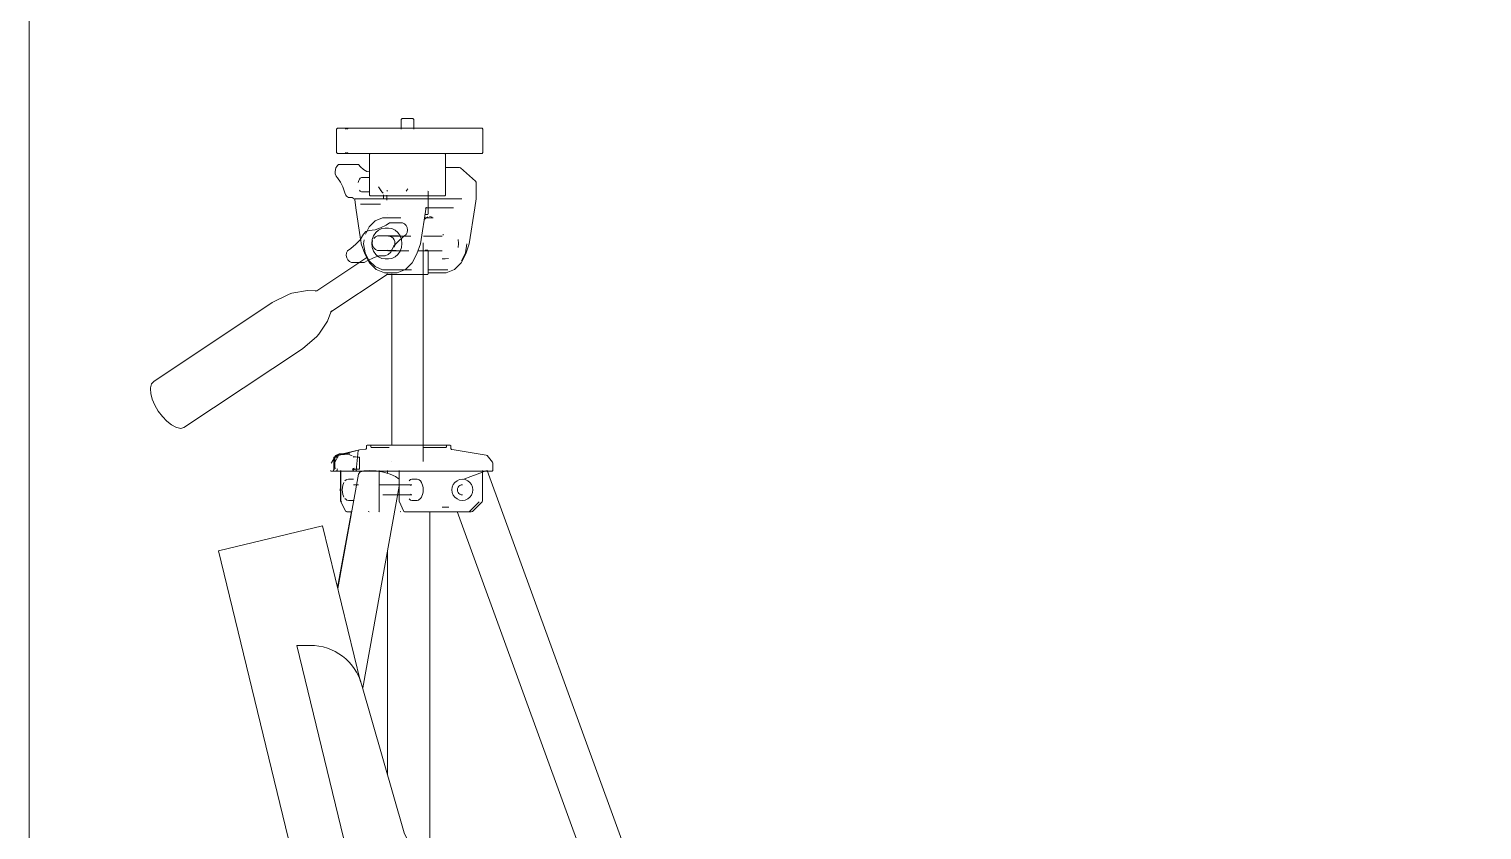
# Model space of a CAD drawing. Header units: inches. Extents: x 22 to 382261, y 22 to 371281.
# Drawn here: x 116621 to 117309, y 140536 to 140916 of the extents above; entities that cross this region are included whole.
import ezdxf

# ---------------------------------------------------------------- set-up
doc = ezdxf.new("R2010")
doc.units = ezdxf.units.IN
doc.header["$MEASUREMENT"] = 0
for name, color, linetype, lineweight in [('A-COLS', 52, 'Continuous', 9), ('A-GENM', 13, 'Continuous', 9), ('G-IMPT', 8, 'Continuous', 9), ('I-FURN', 30, 'Continuous', 9)]:
    doc.layers.add(name, color=color, linetype=linetype, lineweight=lineweight)

# ---------------------------------------------------------------- blocks, each defined once
blk = doc.blocks.new('LR2029_ESTUDIO_FOTOGRAFICO_02_TRIPODE - TRIPODE_ICV_DWG-656751-Section C-C')
at = {"layer": 'G-IMPT'}
for p, q in [((-2960.41, 1710.48), (-2959.91, 1710.98)), ((-2960.41, 1705.9), (-2960.41, 1710.48)), ((-2959.83, 1710.98), (-2959.91, 1710.98)), ((-2959.91, 1710.98), (-2959.82, 1710.98)), ((-2959.58, 1710.98), (-2959.83, 1710.98)), ((-2959.57, 1710.98), (-2959.82, 1710.98)), ((-2959.18, 1710.98), (-2959.58, 1710.98)), ((-2959.18, 1710.98), (-2959.57, 1710.98)), ((-2958.66, 1710.98), (-2959.18, 1710.98)), ((-2958.67, 1710.98), (-2959.18, 1710.98)), ((-2958.07, 1710.98), (-2958.67, 1710.98)), ((-2958.06, 1710.98), (-2958.66, 1710.98)), ((-2957.42, 1710.98), (-2958.07, 1710.98)), ((-2957.41, 1710.98), (-2958.06, 1710.98)), ((-2956.77, 1710.98), (-2957.42, 1710.98)), ((-2956.76, 1710.98), (-2957.41, 1710.98)), ((-2956.17, 1710.98), (-2956.77, 1710.98)), ((-2956.16, 1710.98), (-2956.76, 1710.98)), ((-2955.65, 1710.98), (-2956.17, 1710.98)), ((-2955.65, 1710.98), (-2956.16, 1710.98)), ((-2955.26, 1710.98), (-2955.65, 1710.98)), ((-2955.25, 1710.98), (-2955.65, 1710.98)), ((-2955, 1710.98), (-2955.26, 1710.98)), ((-2955, 1710.98), (-2955.25, 1710.98)), ((-2954.92, 1710.98), (-2955, 1710.98)), ((-2954.92, 1710.98), (-2955, 1710.98)), ((-2954.41, 1710.48), (-2954.92, 1710.98)), ((-2954.41, 1705.9), (-2954.41, 1710.48)), ((-2991.14, 1705.9), (-2990.67, 1706.4)), ((-2991.14, 1694.9), (-2991.14, 1705.9)), ((-2990.67, 1706.4), (-2985.86, 1706.4)), ((-2990.67, 1706.4), (-2985.53, 1706.4)), ((-2986.85, 1705.9), (-2986.28, 1706.4)), ((-2985.53, 1706.4), (-2986.28, 1706.4)), ((-2985.58, 1706.4), (-2986.28, 1706.4)), ((-2986.19, 1705.9), (-2985.53, 1706.4)), ((-2980.42, 1706.4), (-2985.86, 1706.4)), ((-2983.5, 1706.4), (-2985.58, 1706.4)), ((-2980.19, 1706.4), (-2983.5, 1706.4)), ((-2980.42, 1706.4), (-2974.53, 1706.4)), ((-2975.87, 1706.4), (-2980.19, 1706.4)), ((-2970.65, 1706.4), (-2975.87, 1706.4)), ((-2974.53, 1706.4), (-2968.21, 1706.4)), ((-2958.04, 1706.4), (-2970.65, 1706.4)), ((-2961.45, 1706.4), (-2968.21, 1706.4)), ((-2961.45, 1706.4), (-2954.62, 1706.4)), ((-2951.1, 1706.4), (-2958.04, 1706.4)), ((-2954.62, 1706.4), (-2945.84, 1706.4)), ((-2951.1, 1706.4), (-2945.84, 1706.4)), ((-2930.71, 1706.4), (-2945.84, 1706.4)), ((-2930.71, 1706.4), (-2926.79, 1706.4)), ((-2922.09, 1706.4), (-2930.71, 1706.4)), ((-2922.09, 1706.4), (-2926.79, 1706.4)), ((-2921.67, 1705.9), (-2922.09, 1706.4)), ((-2921.67, 1694.9), (-2921.67, 1705.9)), ((-2991.14, 1694.9), (-2990.67, 1694.4)), ((-2990.67, 1694.4), (-2985.86, 1694.4)), ((-2990.67, 1694.4), (-2985.53, 1694.4)), ((-2986.85, 1694.9), (-2986.28, 1694.4)), ((-2985.53, 1694.4), (-2986.28, 1694.4)), ((-2985.58, 1694.4), (-2986.28, 1694.4)), ((-2986.19, 1694.9), (-2985.53, 1694.4)), ((-2985.86, 1694.4), (-2980.42, 1694.4)), ((-2983.5, 1694.4), (-2985.58, 1694.4)), ((-2980.19, 1694.4), (-2983.5, 1694.4)), ((-2974.53, 1694.4), (-2980.42, 1694.4)), ((-2975.87, 1694.4), (-2980.19, 1694.4)), ((-2970.65, 1694.4), (-2975.87, 1694.4)), ((-2975.41, 1694.04), (-2975.11, 1694.34)), ((-2975.41, 1674.64), (-2975.41, 1694.04)), ((-2974.5, 1694.34), (-2975.11, 1694.34)), ((-2975.11, 1694.34), (-2974.52, 1694.34)), ((-2974.53, 1694.4), (-2968.21, 1694.4)), ((-2972.76, 1694.34), (-2974.52, 1694.34)), ((-2972.72, 1694.34), (-2974.5, 1694.34)), ((-2969.95, 1694.34), (-2972.76, 1694.34)), ((-2969.9, 1694.34), (-2972.72, 1694.34)), ((-2958.04, 1694.4), (-2970.65, 1694.4)), ((-2966.29, 1694.34), (-2969.95, 1694.34)), ((-2966.23, 1694.34), (-2969.9, 1694.34)), ((-2968.21, 1694.4), (-2961.45, 1694.4)), ((-2962.03, 1694.34), (-2966.29, 1694.34)), ((-2966.23, 1694.34), (-2961.96, 1694.34)), ((-2957.45, 1694.34), (-2962.03, 1694.34)), ((-2961.96, 1694.34), (-2957.38, 1694.34)), ((-2961.45, 1694.4), (-2954.62, 1694.4)), ((-2951.1, 1694.4), (-2958.04, 1694.4)), ((-2952.87, 1694.34), (-2957.45, 1694.34)), ((-2957.38, 1694.34), (-2952.8, 1694.34)), ((-2954.62, 1694.4), (-2945.84, 1694.4)), ((-2948.6, 1694.34), (-2952.87, 1694.34)), ((-2952.8, 1694.34), (-2948.53, 1694.34)), ((-2945.84, 1694.4), (-2951.1, 1694.4)), ((-2944.93, 1694.34), (-2948.6, 1694.34)), ((-2948.53, 1694.34), (-2944.87, 1694.34)), ((-2930.71, 1694.4), (-2945.84, 1694.4)), ((-2942.11, 1694.34), (-2944.93, 1694.34)), ((-2944.87, 1694.34), (-2942.07, 1694.34)), ((-2940.33, 1694.34), (-2942.11, 1694.34)), ((-2942.07, 1694.34), (-2940.31, 1694.34)), ((-2939.72, 1694.34), (-2940.33, 1694.34)), ((-2940.31, 1694.34), (-2939.72, 1694.34)), ((-2939.41, 1694.04), (-2939.72, 1694.34)), ((-2939.41, 1674.64), (-2939.41, 1694.04)), ((-2922.09, 1694.4), (-2930.71, 1694.4)), ((-2926.79, 1694.4), (-2930.71, 1694.4)), ((-2922.09, 1694.4), (-2926.79, 1694.4)), ((-2921.67, 1694.9), (-2922.09, 1694.4)), ((-2991.37, 1687.65), (-2991.62, 1686.77)), ((-2990.99, 1688.3), (-2991.37, 1687.65)), ((-2990.68, 1688.74), (-2990.99, 1688.3)), ((-2990.15, 1689.15), (-2990.68, 1688.74)), ((-2989.58, 1689.18), (-2990.15, 1689.15)), ((-2985.14, 1689.18), (-2989.58, 1689.18)), ((-2985.14, 1689.18), (-2980.7, 1689.18)), ((-2980.7, 1689.18), (-2979.75, 1688.17)), ((-2979.75, 1688.17), (-2978.25, 1686.84)), ((-2932.85, 1687.76), (-2939.41, 1687.76)), ((-2939.04, 1687.76), (-2932.85, 1687.76)), ((-2932.39, 1687.58), (-2932.85, 1687.76)), ((-2925.16, 1681.37), (-2932.39, 1687.58)), ((-2991.62, 1686.77), (-2991.71, 1685.79)), ((-2991.71, 1685.79), (-2991.64, 1684.81)), ((-2991.64, 1684.81), (-2991.41, 1683.99)), ((-2991.17, 1683.65), (-2991.41, 1683.99)), ((-2991.17, 1683.65), (-2990.28, 1682.41)), ((-2990.56, 1682.81), (-2989.24, 1680.78)), ((-2990.56, 1682.81), (-2990.28, 1682.41)), ((-2988.05, 1678.64), (-2989.24, 1680.78)), ((-2980.81, 1680.64), (-2980.55, 1681.54)), ((-2980.55, 1681.54), (-2980.15, 1682.21)), ((-2980.15, 1682.21), (-2979.85, 1682.65)), ((-2979.28, 1683.07), (-2979.85, 1682.65)), ((-2978.67, 1683.07), (-2979.28, 1683.07)), ((-2979.28, 1683.07), (-2975.41, 1683.07)), ((-2975.41, 1683.07), (-2978.67, 1683.07)), ((-2978.25, 1686.84), (-2976.77, 1685.89)), ((-2975.41, 1685.7), (-2976.77, 1685.89)), ((-2924.95, 1680.89), (-2925.16, 1681.37)), ((-2924.95, 1672.84), (-2924.95, 1680.89)), ((-2988.05, 1678.64), (-2987.19, 1675.69)), ((-2987.19, 1675.69), (-2986.59, 1674.6)), ((-2986.29, 1674.15), (-2986.59, 1674.6)), ((-2986.29, 1674.15), (-2985.42, 1673.6)), ((-2985.42, 1673.6), (-2983.73, 1673.58)), ((-2983.73, 1673.58), (-2982.24, 1672.61)), ((-2980.15, 1677.03), (-2979.85, 1676.59)), ((-2979.28, 1676.17), (-2979.85, 1676.59)), ((-2979.28, 1676.17), (-2975.41, 1676.17)), ((-2975.41, 1676.17), (-2978.31, 1676.17)), ((-2975.11, 1674.34), (-2975.41, 1674.64)), ((-2974.5, 1674.34), (-2975.11, 1674.34)), ((-2975.11, 1674.34), (-2974.52, 1674.34)), ((-2972.76, 1674.34), (-2974.52, 1674.34)), ((-2972.72, 1674.34), (-2974.5, 1674.34)), ((-2969.95, 1674.34), (-2972.76, 1674.34)), ((-2969.9, 1674.34), (-2972.72, 1674.34)), ((-2969.89, 1676.67), (-2971.24, 1678.64)), ((-2969.28, 1675.94), (-2970.19, 1677.09)), ((-2969.89, 1676.67), (-2970.19, 1677.09)), ((-2967.27, 1674.34), (-2969.95, 1674.34)), ((-2966.23, 1674.34), (-2969.9, 1674.34)), ((-2969.28, 1675.94), (-2969.03, 1675.59)), ((-2968.74, 1673.81), (-2968.83, 1672.82)), ((-2968.81, 1674.78), (-2968.74, 1673.81)), ((-2967.27, 1676.6), (-2966.97, 1676.9)), ((-2967.27, 1672.3), (-2967.27, 1674.64)), ((-2966.97, 1676.9), (-2966.96, 1676.9)), ((-2966.23, 1674.34), (-2961.96, 1674.34)), ((-2961.96, 1674.34), (-2957.38, 1674.34)), ((-2958.05, 1676.59), (-2957.75, 1677.03)), ((-2957.75, 1677.03), (-2957.35, 1677.7)), ((-2957.38, 1674.34), (-2952.8, 1674.34)), ((-2952.8, 1674.34), (-2948.53, 1674.34)), ((-2948.53, 1674.34), (-2944.87, 1674.34)), ((-2947.87, 1676.9), (-2947.86, 1676.9)), ((-2947.56, 1665.74), (-2947.56, 1676.6)), ((-2944.93, 1674.34), (-2947.56, 1674.34)), ((-2942.11, 1674.34), (-2944.93, 1674.34)), ((-2944.87, 1674.34), (-2942.07, 1674.34)), ((-2940.33, 1674.34), (-2942.11, 1674.34)), ((-2942.07, 1674.34), (-2940.31, 1674.34)), ((-2939.72, 1674.34), (-2940.33, 1674.34)), ((-2940.31, 1674.34), (-2939.72, 1674.34)), ((-2939.72, 1674.34), (-2939.41, 1674.64)), ((-2982.25, 1672.84), (-2982.47, 1672.54)), ((-2981.94, 1668.59), (-2982.47, 1672.54)), ((-2980.35, 1672.84), (-2982.25, 1672.84)), ((-2982.25, 1672.84), (-2966.19, 1672.84)), ((-2979.68, 1653.85), (-2981.94, 1668.59)), ((-2980.35, 1672.84), (-2967.27, 1672.84)), ((-2979.75, 1670.42), (-2975.31, 1670.42)), ((-2975.31, 1670.42), (-2970.87, 1670.42)), ((-2970.3, 1670.44), (-2970.87, 1670.42)), ((-2966.19, 1672.84), (-2950.14, 1672.84)), ((-2951.31, 1651.56), (-2948.66, 1668.89)), ((-2948.24, 1672.84), (-2950.14, 1672.84)), ((-2948.66, 1668.89), (-2948.86, 1668.29)), ((-2948.66, 1668.59), (-2935.65, 1668.59)), ((-2948.24, 1672.84), (-2934.93, 1672.84)), ((-2939.08, 1672.84), (-2947.56, 1672.84)), ((-2935.65, 1668.59), (-2947.56, 1668.59)), ((-2939.08, 1672.84), (-2931.7, 1672.84)), ((-2934.93, 1672.84), (-2931.7, 1672.84)), ((-2925.52, 1668.59), (-2928.13, 1651.56)), ((-2925.52, 1668.59), (-2924.95, 1672.84)), ((-2975.67, 1659.64), (-2977.39, 1656.2)), ((-2972.79, 1662.43), (-2975.67, 1659.64)), ((-2969.25, 1663.91), (-2972.79, 1662.43)), ((-2967.59, 1660.48), (-2970.2, 1659.15)), ((-2965.49, 1663.91), (-2969.25, 1663.91)), ((-2964.31, 1663.91), (-2969.25, 1663.91)), ((-2965.93, 1661.49), (-2967.59, 1660.48)), ((-2966.97, 1665.44), (-2966.96, 1665.44)), ((-2963.38, 1661.49), (-2965.93, 1661.49)), ((-2960.55, 1663.91), (-2965.49, 1663.91)), ((-2963.38, 1661.49), (-2960.83, 1661.49)), ((-2959.84, 1661.47), (-2960.83, 1661.49)), ((-2959.84, 1661.47), (-2958.9, 1661.05)), ((-2958.9, 1661.05), (-2958.13, 1660.28)), ((-2958.13, 1660.28), (-2957.62, 1659.26)), ((-2947.75, 1664.35), (-2949.54, 1663.15)), ((-2945.19, 1663.91), (-2949.42, 1663.91)), ((-2947.87, 1665.44), (-2949.03, 1665.44)), ((-2947.86, 1665.44), (-2949.01, 1665.44)), ((-2947.87, 1665.44), (-2947.86, 1665.44)), ((-2947.86, 1665.44), (-2947.56, 1665.74)), ((-2947.06, 1664.52), (-2946.2, 1664.35)), ((-2945.68, 1664.17), (-2946.2, 1664.35)), ((-2981.92, 1651.35), (-2979.92, 1653.44)), ((-2978.31, 1656.2), (-2979.92, 1653.44)), ((-2979.33, 1651.56), (-2979.62, 1653.44)), ((-2977.15, 1657.42), (-2978.31, 1656.2)), ((-2978.21, 1651.6), (-2977.93, 1653.44)), ((-2975.65, 1657.98), (-2977.15, 1657.42)), ((-2975.65, 1657.98), (-2972.77, 1658.2)), ((-2974.35, 1651.74), (-2974.13, 1653.63)), ((-2974.14, 1651.93), (-2973.95, 1653.13)), ((-2974.13, 1653.63), (-2973.5, 1655.39)), ((-2973.5, 1655.39), (-2972.49, 1656.9)), ((-2973.43, 1654.18), (-2972.62, 1654.96)), ((-2970.2, 1659.15), (-2972.77, 1658.2)), ((-2972.62, 1654.96), (-2971.63, 1655.38)), ((-2972.49, 1656.9), (-2971.18, 1658.07)), ((-2962.75, 1655.38), (-2971.63, 1655.38)), ((-2971.63, 1655.38), (-2970.57, 1655.38)), ((-2971.18, 1658.07), (-2969.65, 1658.8)), ((-2970.57, 1655.38), (-2961.69, 1655.38)), ((-2968.02, 1659.04), (-2969.65, 1658.8)), ((-2968.02, 1659.04), (-2966.43, 1659.04)), ((-2964.79, 1658.8), (-2966.43, 1659.04)), ((-2955.87, 1655.23), (-2966.43, 1655.23)), ((-2965.65, 1655.11), (-2966.43, 1655.23)), ((-2965.65, 1655.11), (-2964.92, 1654.76)), ((-2964.92, 1654.76), (-2964.29, 1654.2)), ((-2964.79, 1658.8), (-2963.26, 1658.07)), ((-2964.29, 1654.2), (-2963.81, 1653.48)), ((-2963.9, 1650.63), (-2961.89, 1652.72)), ((-2963.81, 1653.48), (-2963.51, 1652.64)), ((-2963.26, 1658.07), (-2961.95, 1656.9)), ((-2961.95, 1656.9), (-2960.94, 1655.39)), ((-2961.89, 1652.72), (-2959.61, 1654.73)), ((-2960.94, 1655.39), (-2960.31, 1653.63)), ((-2960.31, 1653.63), (-2960.1, 1651.74)), ((-2958.07, 1655.96), (-2959.61, 1654.73)), ((-2957.59, 1656.96), (-2958.07, 1655.96)), ((-2957.62, 1659.26), (-2957.43, 1658.11)), ((-2957.43, 1658.11), (-2957.59, 1656.96)), ((-2941.01, 1655.23), (-2949.91, 1655.23)), ((-2940.46, 1656.21), (-2940.51, 1655.65)), ((-2933.47, 1653.56), (-2933.48, 1653.63)), ((-2933.47, 1653.56), (-2933.26, 1651.74)), ((-2986.29, 1647.25), (-2986.44, 1646.11)), ((-2986.44, 1646.11), (-2986.25, 1644.96)), ((-2986.29, 1647.25), (-2985.81, 1648.25)), ((-2985.81, 1648.25), (-2984.22, 1649.41)), ((-2984.22, 1649.41), (-2981.92, 1651.35)), ((-2979.33, 1651.56), (-2977.6, 1646.78)), ((-2977.55, 1647.33), (-2978.21, 1651.6)), ((-2977.6, 1646.78), (-2975.49, 1642.57)), ((-2977.55, 1647.33), (-2975.67, 1643.57)), ((-2974.13, 1649.85), (-2974.35, 1651.74)), ((-2973.95, 1650.74), (-2974.14, 1651.93)), ((-2973.5, 1648.08), (-2974.13, 1649.85)), ((-2973.43, 1649.68), (-2973.95, 1650.74)), ((-2971.02, 1645.89), (-2973.6, 1644.92)), ((-2972.49, 1646.57), (-2973.5, 1648.08)), ((-2972.62, 1648.9), (-2973.43, 1649.68)), ((-2971.63, 1648.49), (-2972.62, 1648.9)), ((-2971.18, 1645.41), (-2972.49, 1646.57)), ((-2970.57, 1648.49), (-2971.63, 1648.49)), ((-2970.09, 1648.49), (-2971.63, 1648.49)), ((-2968.06, 1645.91), (-2971.02, 1645.89)), ((-2962.74, 1648.49), (-2970.57, 1648.49)), ((-2966.56, 1646.47), (-2968.06, 1645.91)), ((-2967.27, 1648.27), (-2966.97, 1648.57)), ((-2966.97, 1648.57), (-2966.96, 1648.57)), ((-2965.39, 1647.68), (-2966.56, 1646.47)), ((-2965.65, 1648.37), (-2966.43, 1648.25)), ((-2956.75, 1648.25), (-2966.43, 1648.25)), ((-2964.92, 1648.72), (-2965.65, 1648.37)), ((-2965.39, 1647.68), (-2963.9, 1650.63)), ((-2963.79, 1648.49), (-2964.99, 1648.49)), ((-2963.51, 1650.83), (-2963.81, 1649.99)), ((-2963.51, 1652.64), (-2963.41, 1651.74)), ((-2963.41, 1651.74), (-2963.51, 1650.83)), ((-2961.95, 1646.57), (-2963.26, 1645.41)), ((-2960.94, 1648.08), (-2961.95, 1646.57)), ((-2960.31, 1649.85), (-2960.94, 1648.08)), ((-2960.1, 1651.74), (-2960.31, 1649.85)), ((-2955.15, 1642.57), (-2953.04, 1646.78)), ((-2953.04, 1646.78), (-2951.31, 1651.56)), ((-2949.91, 1648.25), (-2952.51, 1648.25)), ((-2950.03, 1548.31), (-2950.03, 1652.09)), ((-2941.01, 1648.25), (-2949.91, 1648.25)), ((-2947.86, 1648.57), (-2949.01, 1648.57)), ((-2947.87, 1648.57), (-2947.86, 1648.57)), ((-2947.56, 1648.27), (-2947.86, 1648.57)), ((-2947.56, 1637.4), (-2947.56, 1648.27)), ((-2933.47, 1649.91), (-2933.48, 1649.85)), ((-2933.26, 1651.74), (-2933.47, 1649.91)), ((-2929.86, 1646.78), (-2931.97, 1642.57)), ((-2931.87, 1643.57), (-2929.98, 1647.33)), ((-2929.98, 1647.33), (-2929.33, 1651.6)), ((-2928.13, 1651.56), (-2929.86, 1646.78)), ((-2976.73, 1645.04), (-3000.33, 1629.33)), ((-2986.25, 1644.96), (-2985.74, 1643.94)), ((-2985.74, 1643.94), (-2984.97, 1643.17)), ((-2984.97, 1643.17), (-2984.03, 1642.75)), ((-2984.03, 1642.75), (-2983.04, 1642.73)), ((-2980.49, 1642.73), (-2983.04, 1642.73)), ((-2980.49, 1642.73), (-2977.94, 1642.73)), ((-2977.94, 1642.73), (-2976.24, 1643.66)), ((-2973.6, 1644.92), (-2976.24, 1643.66)), ((-2975.67, 1643.57), (-2972.79, 1640.78)), ((-2975.49, 1642.57), (-2972.26, 1639.44)), ((-2972.79, 1640.78), (-2969.25, 1639.29)), ((-2972.26, 1639.44), (-2968.3, 1637.78)), ((-2969.65, 1644.68), (-2971.18, 1645.41)), ((-2968.02, 1644.43), (-2969.65, 1644.68)), ((-2969.25, 1639.29), (-2964.31, 1639.29)), ((-2969.25, 1639.29), (-2965.49, 1639.29)), ((-2968.02, 1644.43), (-2966.43, 1644.43)), ((-2964.79, 1644.68), (-2966.43, 1644.43)), ((-2965.49, 1639.29), (-2955.47, 1639.29)), ((-2963.26, 1645.41), (-2964.79, 1644.68)), ((-2962.34, 1637.78), (-2958.38, 1639.44)), ((-2958.38, 1639.44), (-2955.15, 1642.57)), ((-2947.57, 1639.29), (-2938.29, 1639.29)), ((-2946.39, 1639.29), (-2942.05, 1639.29)), ((-2939.6, 1644.43), (-2941.01, 1644.43)), ((-2937.96, 1644.68), (-2939.6, 1644.43)), ((-2935.2, 1639.44), (-2939.16, 1637.78)), ((-2931.97, 1642.57), (-2935.2, 1639.44)), ((-2993.75, 1619.3), (-2967.11, 1637.04)), ((-2968.3, 1637.78), (-2966.56, 1637.78)), ((-2968.3, 1637.78), (-2966.19, 1637.78)), ((-2966.97, 1637.1), (-2967.27, 1637.4)), ((-2965.82, 1637.1), (-2966.97, 1637.1)), ((-2966.97, 1637.1), (-2966.96, 1637.1)), ((-2966.96, 1637.1), (-2965.8, 1637.1)), ((-2966.56, 1637.78), (-2964.45, 1637.78)), ((-2964.09, 1637.78), (-2966.19, 1637.78)), ((-2965.8, 1637.1), (-2963.63, 1637.1)), ((-2964.8, 1555.89), (-2964.8, 1637.4)), ((-2962.34, 1637.78), (-2964.45, 1637.78)), ((-2964.09, 1637.78), (-2962.34, 1637.78)), ((-2963.63, 1637.1), (-2960.71, 1637.1)), ((-2960.71, 1637.1), (-2957.39, 1637.1)), ((-2957.39, 1637.1), (-2954.08, 1637.1)), ((-2954.08, 1637.1), (-2951.17, 1637.1)), ((-2949.01, 1637.1), (-2951.17, 1637.1)), ((-2947.87, 1637.1), (-2949.03, 1637.1)), ((-2947.86, 1637.1), (-2949.01, 1637.1)), ((-2947.87, 1637.1), (-2947.86, 1637.1)), ((-2947.86, 1637.1), (-2947.56, 1637.4)), ((-2947.57, 1637.78), (-2946.39, 1637.78)), ((-2945.5, 1637.78), (-2947.57, 1637.78)), ((-2945.5, 1637.78), (-2939.16, 1637.78)), ((-3013.56, 1627.79), (-3021.5, 1623.71)), ((-3013.56, 1627.79), (-3012.18, 1628.15)), ((-3004.87, 1629.53), (-3012.18, 1628.15)), ((-3004.87, 1629.53), (-3000.45, 1629.28)), ((-3000.33, 1629.33), (-3001.17, 1629.1)), ((-3001.17, 1629.1), (-3000.45, 1629.28)), ((-3021.5, 1623.71), (-3077.71, 1586.28)), ((-2995.31, 1614.94), (-2993.82, 1619.15)), ((-2993.29, 1619.82), (-2993.82, 1619.15)), ((-2993.29, 1619.82), (-2993.75, 1619.3)), ((-2995.31, 1614.94), (-2999.43, 1608.67)), ((-3000.36, 1607.63), (-3007.2, 1601.86)), ((-2999.43, 1608.67), (-3000.36, 1607.63)), ((-3007.2, 1601.86), (-3063.41, 1564.43)), ((-3079.17, 1583.36), (-3078.72, 1585.15)), ((-3078.72, 1585.15), (-3077.71, 1586.28)), ((-3079.21, 1582.8), (-3079.17, 1583.36)), ((-3079.08, 1580.55), (-3079.21, 1582.8)), ((-3078.39, 1577.92), (-3079.08, 1580.55)), ((-3078.39, 1577.92), (-3077.19, 1575.11)), ((-3077.19, 1575.11), (-3075.57, 1572.29)), ((-3075.57, 1572.29), (-3073.63, 1569.67)), ((-3073.63, 1569.67), (-3071.51, 1567.42)), ((-3071.51, 1567.42), (-3069.35, 1565.69)), ((-3069.35, 1565.69), (-3067.3, 1564.61)), ((-3067.3, 1564.61), (-3066.78, 1564.43)), ((-3064.9, 1564.05), (-3066.78, 1564.43)), ((-3064.9, 1564.05), (-3063.41, 1564.43)), ((-2993.36, 1548.11), (-2991.34, 1551.15)), ((-2992.39, 1550.49), (-2991.92, 1550.59)), ((-2992.39, 1550.49), (-2992.39, 1544.76)), ((-2991.91, 1550.59), (-2991.92, 1550.59)), ((-2991.92, 1550.59), (-2991.36, 1550.59)), ((-2991.92, 1550.59), (-2991.82, 1550.19)), ((-2991.35, 1550.59), (-2991.91, 1550.59)), ((-2991.89, 1550.03), (-2991.82, 1550.19)), ((-2991.89, 1550.03), (-2991.89, 1545.22)), ((-2991.84, 1550.75), (-2991.16, 1551.44)), ((-2991.84, 1550.75), (-2991.49, 1550.39)), ((-2990.06, 1551.15), (-2991.8, 1548.11)), ((-2991.49, 1550.39), (-2990.88, 1551.02)), ((-2990.99, 1550.39), (-2991.49, 1550.39)), ((-2991.49, 1550.39), (-2991.49, 1550.39)), ((-2991.49, 1550.39), (-2990.98, 1550.39)), ((-2991.36, 1550.59), (-2990.31, 1550.59)), ((-2990.98, 1551.43), (-2991.34, 1551.15)), ((-2991.16, 1551.44), (-2989.84, 1551.94)), ((-2990.98, 1551.43), (-2980.21, 1553.96)), ((-2990.88, 1551.02), (-2989.72, 1551.46)), ((-2989.73, 1551.43), (-2990.06, 1551.15)), ((-2989.84, 1551.94), (-2987.27, 1552.23)), ((-2980.21, 1553.96), (-2989.73, 1551.43)), ((-2989.72, 1551.46), (-2987.27, 1551.72)), ((-2984.69, 1551.94), (-2987.27, 1552.23)), ((-2984.81, 1551.46), (-2987.27, 1551.72)), ((-2983.66, 1551.02), (-2984.81, 1551.46)), ((-2983.18, 1550.59), (-2982.81, 1550.59)), ((-2982.8, 1550.59), (-2983.17, 1550.59)), ((-2983.04, 1550.39), (-2983.05, 1550.39)), ((-2982.69, 1550.75), (-2983.04, 1550.39)), ((-2982.81, 1550.59), (-2982.14, 1550.59)), ((-2982.14, 1550.59), (-2982.8, 1550.59)), ((-2980.14, 1550.49), (-2982.14, 1550.59)), ((-2982.14, 1550.59), (-2982.14, 1550.59)), ((-2980.75, 1553.58), (-2981.84, 1544.16)), ((-2980.14, 1550.49), (-2980.87, 1550.49)), ((-2980.14, 1550.49), (-2980.85, 1550.49)), ((-2980.21, 1553.96), (-2980.75, 1553.58)), ((-2980.21, 1553.96), (-2977.2, 1554.17)), ((-2980.14, 1550.49), (-2980.14, 1544.76)), ((-2976.9, 1554.49), (-2977.2, 1554.17)), ((-2976.9, 1555.89), (-2976.6, 1556.19)), ((-2976.9, 1554.49), (-2976.9, 1555.89)), ((-2976.34, 1556.19), (-2976.6, 1556.19)), ((-2976.6, 1556.19), (-2976, 1556.19)), ((-2975.23, 1556.19), (-2976.34, 1556.19)), ((-2976, 1556.19), (-2974.56, 1556.19)), ((-2973.32, 1556.19), (-2975.23, 1556.19)), ((-2974.95, 1556.19), (-2975.19, 1556.19)), ((-2975.19, 1556.19), (-2974.63, 1556.19)), ((-2975.19, 1556.19), (-2974.89, 1555.89)), ((-2973.92, 1556.19), (-2974.95, 1556.19)), ((-2974.89, 1555.89), (-2974.89, 1555.35)), ((-2974.59, 1555.05), (-2974.89, 1555.35)), ((-2974.63, 1556.19), (-2973.3, 1556.19)), ((-2974.35, 1555.05), (-2974.59, 1555.05)), ((-2974.59, 1555.05), (-2974.05, 1555.05)), ((-2972.36, 1556.19), (-2974.56, 1556.19)), ((-2973.36, 1555.05), (-2974.35, 1555.05)), ((-2974.05, 1555.05), (-2972.76, 1555.05)), ((-2972.14, 1556.19), (-2973.92, 1556.19)), ((-2971.64, 1555.05), (-2973.36, 1555.05)), ((-2970.69, 1556.19), (-2973.32, 1556.19)), ((-2971.25, 1556.19), (-2973.3, 1556.19)), ((-2970.78, 1555.05), (-2972.76, 1555.05)), ((-2972.36, 1556.19), (-2969.48, 1556.19)), ((-2969.71, 1556.19), (-2972.14, 1556.19)), ((-2969.28, 1555.05), (-2971.64, 1555.05)), ((-2968.58, 1556.19), (-2971.25, 1556.19)), ((-2970.78, 1555.05), (-2968.19, 1555.05)), ((-2967.46, 1556.19), (-2970.69, 1556.19)), ((-2966.71, 1556.19), (-2969.71, 1556.19)), ((-2969.48, 1556.19), (-2966.05, 1556.19)), ((-2966.39, 1555.05), (-2969.28, 1555.05)), ((-2968.58, 1556.19), (-2965.39, 1556.19)), ((-2968.19, 1555.05), (-2966.19, 1555.05)), ((-2964.8, 1556.19), (-2967.46, 1556.19)), ((-2964.8, 1556.19), (-2966.71, 1556.19)), ((-2966.05, 1556.19), (-2962.22, 1556.19)), ((-2965.39, 1556.19), (-2961.84, 1556.19)), ((-2962.22, 1556.19), (-2958.16, 1556.19)), ((-2961.84, 1556.19), (-2958.07, 1556.19)), ((-2958.16, 1556.19), (-2954.04, 1556.19)), ((-2958.07, 1556.19), (-2954.25, 1556.19)), ((-2954.25, 1556.19), (-2950.55, 1556.19)), ((-2954.04, 1556.19), (-2950.06, 1556.19)), ((-2950.55, 1556.19), (-2947.12, 1556.19)), ((-2950.06, 1556.19), (-2946.37, 1556.19)), ((-2947.78, 1556.19), (-2950.03, 1556.19)), ((-2948.43, 1556.19), (-2950.03, 1556.19)), ((-2949.95, 1555.05), (-2947.44, 1555.05)), ((-2948.71, 1555.05), (-2949.95, 1555.05)), ((-2945.63, 1555.05), (-2948.71, 1555.05)), ((-2945.25, 1556.19), (-2948.43, 1556.19)), ((-2944.35, 1556.19), (-2947.78, 1556.19)), ((-2947.44, 1555.05), (-2944.54, 1555.05)), ((-2947.12, 1556.19), (-2944.12, 1556.19)), ((-2946.37, 1556.19), (-2943.14, 1556.19)), ((-2943.05, 1555.05), (-2945.63, 1555.05)), ((-2942.58, 1556.19), (-2945.25, 1556.19)), ((-2944.54, 1555.05), (-2942.19, 1555.05)), ((-2941.47, 1556.19), (-2944.35, 1556.19)), ((-2944.12, 1556.19), (-2941.68, 1556.19)), ((-2943.14, 1556.19), (-2940.51, 1556.19)), ((-2941.07, 1555.05), (-2943.05, 1555.05)), ((-2940.53, 1556.19), (-2942.58, 1556.19)), ((-2942.19, 1555.05), (-2940.47, 1555.05)), ((-2941.68, 1556.19), (-2939.91, 1556.19)), ((-2939.27, 1556.19), (-2941.47, 1556.19)), ((-2939.78, 1555.05), (-2941.07, 1555.05)), ((-2939.2, 1556.19), (-2940.53, 1556.19)), ((-2940.51, 1556.19), (-2938.6, 1556.19)), ((-2940.47, 1555.05), (-2939.48, 1555.05)), ((-2939.91, 1556.19), (-2938.88, 1556.19)), ((-2939.24, 1555.05), (-2939.78, 1555.05)), ((-2939.48, 1555.05), (-2939.24, 1555.05)), ((-2937.83, 1556.19), (-2939.27, 1556.19)), ((-2939.24, 1555.05), (-2938.94, 1555.35)), ((-2938.64, 1556.19), (-2939.2, 1556.19)), ((-2938.64, 1556.19), (-2938.94, 1555.89)), ((-2938.94, 1555.89), (-2938.94, 1555.35)), ((-2938.88, 1556.19), (-2938.64, 1556.19)), ((-2938.6, 1556.19), (-2937.49, 1556.19)), ((-2937.23, 1556.19), (-2937.83, 1556.19)), ((-2937.49, 1556.19), (-2937.23, 1556.19)), ((-2936.93, 1555.89), (-2937.23, 1556.19)), ((-2936.93, 1554.49), (-2936.93, 1555.89)), ((-2936.93, 1554.49), (-2936.63, 1554.14)), ((-2935.3, 1553.92), (-2936.63, 1554.14)), ((-2920.22, 1551.43), (-2935.3, 1553.92)), ((-2920.22, 1551.43), (-2919.73, 1551.15)), ((-2917.14, 1548.11), (-2919.73, 1551.15)), ((-2993.74, 1543.86), (-2993.92, 1544.16)), ((-2988.96, 1543.86), (-2993.74, 1543.86)), ((-2989.97, 1543.86), (-2993.74, 1543.86)), ((-2993.48, 1547.79), (-2993.54, 1547.58)), ((-2993.36, 1548.11), (-2993.48, 1547.79)), ((-2992.57, 1544.16), (-2991.95, 1547.79)), ((-2992.39, 1543.86), (-2992.57, 1544.16)), ((-2991.95, 1547.79), (-2992.54, 1544.16)), ((-2992.39, 1544.76), (-2991.92, 1544.66)), ((-2988.96, 1543.86), (-2992.39, 1543.86)), ((-2988.04, 1543.86), (-2992.39, 1543.86)), ((-2991.95, 1547.79), (-2991.98, 1547.58)), ((-2991.8, 1548.11), (-2991.95, 1547.79)), ((-2991.57, 1545.11), (-2991.75, 1545.16)), ((-2990.67, 1544.16), (-2991.14, 1544.16)), ((-2991.14, 1544.16), (-2991.14, 1544.16)), ((-2990.93, 1544.66), (-2990.94, 1544.66)), ((-2990.49, 1544.66), (-2990.93, 1544.66)), ((-2989.25, 1544.04), (-2989.25, 1529.56)), ((-2988.96, 1544.04), (-2988.96, 1529.56)), ((-2988.04, 1543.86), (-2982.23, 1543.86)), ((-2983.6, 1544.66), (-2983.42, 1544.73)), ((-2983.6, 1544.66), (-2983.6, 1544.66)), ((-2982.96, 1545.11), (-2983.42, 1544.73)), ((-2983.4, 1544.16), (-2983.22, 1544.23)), ((-2983.4, 1544.16), (-2983.4, 1544.16)), ((-2983.22, 1544.23), (-2982.79, 1544.6)), ((-2982.8, 1544.66), (-2983.17, 1544.66)), ((-2982.96, 1545.11), (-2982.79, 1545.16)), ((-2982.14, 1544.66), (-2982.81, 1544.66)), ((-2982.8, 1544.66), (-2982.14, 1544.66)), ((-2982.64, 1545.22), (-2982.79, 1545.16)), ((-2982.79, 1544.6), (-2982.62, 1544.66)), ((-2982.62, 1544.66), (-2982.62, 1544.66)), ((-2982.23, 1543.86), (-2975.32, 1543.86)), ((-2980.14, 1544.76), (-2982.14, 1544.66)), ((-2982.14, 1544.66), (-2982.14, 1544.66)), ((-2981.36, 1543.86), (-2981.84, 1544.16)), ((-2980.14, 1544.76), (-2980.85, 1544.76)), ((-2980.64, 1542.37), (-2979.95, 1543.28)), ((-2979.95, 1543.28), (-2978.15, 1543.87)), ((-2978.15, 1543.87), (-2975.47, 1544.08)), ((-2975.47, 1544.08), (-2972.22, 1543.87)), ((-2975.32, 1543.86), (-2967.61, 1543.86)), ((-2972.22, 1543.87), (-2968.8, 1543.28)), ((-2970.83, 1544.04), (-2970.83, 1524.73)), ((-2967.11, 1543.86), (-2970.74, 1543.86)), ((-2968.8, 1543.28), (-2965.62, 1542.37)), ((-2967.61, 1543.86), (-2959.42, 1543.86)), ((-2966.91, 1542.74), (-2966.91, 1544.16)), ((-2964.8, 1548.31), (-2964.8, 1548.31)), ((-2961.36, 1544.04), (-2961.36, 1529.56)), ((-2959.42, 1543.86), (-2951.29, 1543.86)), ((-2943.81, 1543.86), (-2951.29, 1543.86)), ((-2950.03, 1548.31), (-2950.03, 1548.31)), ((-2943.81, 1543.86), (-2923.78, 1543.86)), ((-2921.88, 1543.28), (-2924.39, 1542.37)), ((-2923.78, 1543.86), (-2920.01, 1543.86)), ((-2921.9, 1544.04), (-2921.9, 1529.73)), ((-2920.25, 1543.87), (-2921.88, 1543.28)), ((-2919.67, 1544.08), (-2920.25, 1543.87)), ((-2920.01, 1543.86), (-2917.77, 1543.86)), ((-2806.81, 1233.98), (-2919.67, 1544.08)), ((-2917.25, 1543.86), (-2918.46, 1543.86)), ((-2917.77, 1543.86), (-2917.25, 1543.86)), ((-2916.95, 1544.16), (-2917.25, 1543.86)), ((-2916.95, 1547.58), (-2917.14, 1548.11)), ((-2916.95, 1544.16), (-2916.95, 1547.58)), ((-2990.46, 1488.21), (-2980.64, 1542.37)), ((-2989.23, 1536.06), (-2989.31, 1534.94)), ((-2989.02, 1537.11), (-2989.23, 1536.06)), ((-2988.3, 1536.06), (-2988.37, 1534.94)), ((-2988.08, 1537.11), (-2988.3, 1536.06)), ((-2987.74, 1538.01), (-2988.08, 1537.11)), ((-2987.74, 1538.01), (-2987.56, 1538.36)), ((-2986.48, 1539.61), (-2987.06, 1539.13)), ((-2986.48, 1539.61), (-2986.12, 1539.77)), ((-2985.47, 1539.94), (-2986.12, 1539.77)), ((-2985.47, 1539.94), (-2983.03, 1539.94)), ((-2980.58, 1537.33), (-2983.03, 1537.33)), ((-2978.68, 1441.09), (-2961.36, 1536.61)), ((-2969.19, 1537.33), (-2970.47, 1537.33)), ((-2955.34, 1537.33), (-2969.19, 1537.33)), ((-2965.62, 1542.37), (-2963.06, 1541.25)), ((-2963.06, 1541.25), (-2961.44, 1540.07)), ((-2955.99, 1539.77), (-2956.59, 1539.27)), ((-2955.99, 1539.77), (-2955.34, 1539.94)), ((-2955.65, 1537.25), (-2955.94, 1537.01)), ((-2955.65, 1537.25), (-2955.34, 1537.33)), ((-2952.9, 1539.94), (-2955.34, 1539.94)), ((-2952.9, 1539.94), (-2952.25, 1539.77)), ((-2951.89, 1539.61), (-2952.25, 1539.77)), ((-2951.31, 1539.13), (-2951.89, 1539.61)), ((-2950.81, 1538.36), (-2951.31, 1539.13)), ((-2950.63, 1538.01), (-2950.81, 1538.36)), ((-2950.29, 1537.11), (-2950.63, 1538.01)), ((-2950.07, 1536.06), (-2950.29, 1537.11)), ((-2950, 1534.94), (-2950.07, 1536.06)), ((-2936.44, 1534.94), (-2936.27, 1536.24)), ((-2936.41, 1534.94), (-2936.24, 1536.24)), ((-2936.27, 1536.24), (-2935.77, 1537.44)), ((-2936.24, 1536.24), (-2935.74, 1537.44)), ((-2935.77, 1537.44), (-2934.98, 1538.48)), ((-2935.74, 1537.44), (-2934.95, 1538.48)), ((-2934.98, 1538.48), (-2933.94, 1539.27)), ((-2934.95, 1538.48), (-2933.91, 1539.27)), ((-2933.94, 1539.27), (-2932.74, 1539.77)), ((-2933.91, 1539.27), (-2932.71, 1539.77)), ((-2933.72, 1535.56), (-2933.48, 1536.14)), ((-2933.48, 1536.14), (-2933.1, 1536.63)), ((-2933.1, 1536.63), (-2932.6, 1537.01)), ((-2931.44, 1539.94), (-2932.74, 1539.77)), ((-2931.41, 1539.94), (-2932.71, 1539.77)), ((-2932.6, 1537.01), (-2932.03, 1537.25)), ((-2931.41, 1537.33), (-2932.03, 1537.25)), ((-2931.44, 1539.94), (-2931.44, 1539.94)), ((-2931.44, 1537.33), (-2931.43, 1537.33)), ((-2931.43, 1537.33), (-2931.41, 1537.33)), ((-2931.41, 1539.94), (-2930.11, 1539.77)), ((-2931.41, 1539.94), (-2931.41, 1539.94)), ((-2927.46, 1541.25), (-2930.72, 1540.07)), ((-2930.11, 1539.77), (-2928.91, 1539.27)), ((-2928.91, 1539.27), (-2927.87, 1538.48)), ((-2927.87, 1538.48), (-2927.08, 1537.44)), ((-2924.39, 1542.37), (-2927.46, 1541.25)), ((-2927.08, 1537.44), (-2926.58, 1536.24)), ((-2926.58, 1536.24), (-2926.41, 1534.94)), ((-2989.31, 1534.94), (-2989.23, 1533.82)), ((-2986.59, 1524.73), (-2989.25, 1529.56)), ((-2989.23, 1533.82), (-2989.02, 1532.78)), ((-2988.96, 1529.56), (-2988.69, 1529.05)), ((-2988.37, 1534.94), (-2988.3, 1533.82)), ((-2988.3, 1533.82), (-2988.08, 1532.78)), ((-2988.08, 1532.78), (-2987.74, 1531.88)), ((-2987.74, 1531.88), (-2987.56, 1531.53)), ((-2987.06, 1530.76), (-2986.48, 1530.28)), ((-2986.48, 1530.28), (-2986.12, 1530.11)), ((-2986.12, 1530.11), (-2985.47, 1529.94)), ((-2985.47, 1529.94), (-2983.03, 1529.94)), ((-2955.34, 1532.56), (-2969.19, 1532.56)), ((-2959.2, 1524.73), (-2961.36, 1529.56)), ((-2956.59, 1530.61), (-2955.99, 1530.11)), ((-2955.99, 1530.11), (-2955.34, 1529.94)), ((-2955.94, 1532.88), (-2955.65, 1532.64)), ((-2955.65, 1532.64), (-2955.34, 1532.56)), ((-2952.9, 1529.94), (-2955.34, 1529.94)), ((-2952.9, 1529.94), (-2952.25, 1530.11)), ((-2951.89, 1530.28), (-2952.25, 1530.11)), ((-2951.89, 1530.28), (-2951.31, 1530.76)), ((-2951.31, 1530.76), (-2950.81, 1531.53)), ((-2950.63, 1531.88), (-2950.81, 1531.53)), ((-2950.63, 1531.88), (-2950.29, 1532.78)), ((-2950.29, 1532.78), (-2950.07, 1533.82)), ((-2950.07, 1533.82), (-2950, 1534.94)), ((-2936.27, 1533.65), (-2936.44, 1534.94)), ((-2936.24, 1533.65), (-2936.41, 1534.94)), ((-2935.77, 1532.44), (-2936.27, 1533.65)), ((-2935.74, 1532.44), (-2936.24, 1533.65)), ((-2934.98, 1531.41), (-2935.77, 1532.44)), ((-2934.95, 1531.41), (-2935.74, 1532.44)), ((-2933.94, 1530.61), (-2934.98, 1531.41)), ((-2933.91, 1530.61), (-2934.95, 1531.41)), ((-2932.74, 1530.11), (-2933.94, 1530.61)), ((-2932.71, 1530.11), (-2933.91, 1530.61)), ((-2933.8, 1534.94), (-2933.72, 1535.56)), ((-2933.72, 1534.33), (-2933.8, 1534.94)), ((-2933.48, 1533.75), (-2933.72, 1534.33)), ((-2933.1, 1533.26), (-2933.48, 1533.75)), ((-2932.6, 1532.88), (-2933.1, 1533.26)), ((-2931.44, 1529.94), (-2932.74, 1530.11)), ((-2931.41, 1529.94), (-2932.71, 1530.11)), ((-2932.03, 1532.64), (-2932.6, 1532.88)), ((-2931.41, 1532.56), (-2932.03, 1532.64)), ((-2931.44, 1532.56), (-2931.43, 1532.56)), ((-2931.44, 1529.94), (-2931.44, 1529.94)), ((-2931.43, 1532.56), (-2931.41, 1532.56)), ((-2930.11, 1530.11), (-2931.41, 1529.94)), ((-2931.41, 1529.94), (-2931.41, 1529.94)), ((-2928.91, 1530.61), (-2930.11, 1530.11)), ((-2927.87, 1531.41), (-2928.91, 1530.61)), ((-2928.09, 1524.64), (-2923.52, 1529.22)), ((-2927.08, 1532.44), (-2927.87, 1531.41)), ((-2926.58, 1533.65), (-2927.08, 1532.44)), ((-2922.11, 1529.22), (-2926.68, 1524.64)), ((-2926.41, 1534.94), (-2926.58, 1533.65)), ((-2921.9, 1529.73), (-2922.11, 1529.22)), ((-2990.55, 1488.6), (-2983.97, 1524.64)), ((-2986.25, 1524.43), (-2986.53, 1524.64)), ((-2986.37, 1524.73), (-2986.29, 1524.64)), ((-2986.02, 1524.43), (-2986.29, 1524.64)), ((-2983.89, 1524.43), (-2986.25, 1524.43)), ((-2983.89, 1524.43), (-2986.25, 1524.43)), ((-2983.89, 1524.43), (-2986.02, 1524.43)), ((-2983.89, 1524.43), (-2986.02, 1524.43)), ((-2975.57, 1524.43), (-2976.09, 1524.73)), ((-2971.02, 1524.43), (-2970.83, 1524.73)), ((-2960.52, 1524.43), (-2960.87, 1524.73)), ((-2958.86, 1524.43), (-2959.2, 1524.73)), ((-2949.05, 1524.43), (-2958.86, 1524.43)), ((-2958.86, 1524.43), (-2955.45, 1524.43)), ((-2946.75, 1524.43), (-2955.45, 1524.43)), ((-2949.05, 1524.43), (-2946.75, 1524.43)), ((-2946.91, 1347.26), (-2946.91, 1524.43)), ((-2946.75, 1524.43), (-2927.36, 1524.43)), ((-2940.97, 1526.7), (-2937.88, 1526.69)), ((-2825.6, 1227.14), (-2933.91, 1524.73)), ((-2928.6, 1524.43), (-2928.83, 1524.43)), ((-2928.6, 1524.43), (-2928.09, 1524.64)), ((-2927.19, 1524.43), (-2927.36, 1524.43)), ((-2927.19, 1524.43), (-2926.68, 1524.64)), ((-2966.91, 1399.89), (-2966.91, 1505.99))]:
    blk.add_line(p, q, dxfattribs=at)
blk = doc.blocks.new('LR2029_ESTUDIO_FOTOGRAFICO_02_TRIPODE - LR2029_ESTUDIO_FOTOGRAFICO_02_TRIPODE-656754-Section C-C')
blk.add_blockref('LR2029_ESTUDIO_FOTOGRAFICO_02_TRIPODE - TRIPODE_ICV_DWG-656751-Section C-C', (0, 0))
blk = doc.blocks.new('Chair - Auditorium_0001 - Copy - Chair - Auditorium_0001 - Copy-940491-Section C-C')
at = {"layer": 'I-FURN'}
for p, q in [((-2997.68, 1517.94), (-3047.04, 1505.95)), ((-2979.69, 1443.89), (-2997.68, 1517.94)), ((-3047.04, 1505.95), (-3011.07, 1357.86)), ((-3003.59, 1461.2), (-3009.83, 1461.2)), ((-3009.83, 1461.2), (-2910.14, 1050)), ((-2959.03, 1372.3), (-2979.17, 1442.78)), ((-2823.86, 1092.9), (-2959.03, 1372.3)), ((-2994.16, 1288.22), (-3011.07, 1357.86)), ((-2994.16, 1288.22), (-2970.17, 1189.49)), ((-2970.17, 1189.49), (-2945.42, 1195.51)), ((-2452.61, 1121.84), (-2528.52, 1115.2)), ((-2448.18, 1071.24), (-2452.61, 1121.84)), ((-2727.97, 1097.75), (-2528.52, 1115.2)), ((-2727.97, 1097.75), (-2821.88, 1089.54)), ((-2787.86, 1050), (-2823.86, 1092.9)), ((-2524.09, 1064.6), (-2448.18, 1071.24)), ((-2524.09, 1064.6), (-2721.81, 1047.3))]:
    blk.add_line(p, q, dxfattribs=at)
blk.add_arc((-3003.59, 1435.8), 25.4, 15.9454, 90, dxfattribs=at)

msp = doc.modelspace()

# ---------------------------------------------------------------- linework, layer by layer
at = {"layer": 'A-COLS'}
msp.add_line((116620.57, 140362.81), (116620.57, 142897.36), dxfattribs=at)

# ---------------------------------------------------------------- block references
at = {"layer": 'A-GENM'}
msp.add_blockref('LR2029_ESTUDIO_FOTOGRAFICO_02_TRIPODE - LR2029_ESTUDIO_FOTOGRAFICO_02_TRIPODE-656754-Section C-C', (119757.37, 139162.81), dxfattribs=at)
at = {"layer": 'I-FURN'}
msp.add_blockref('Chair - Auditorium_0001 - Copy - Chair - Auditorium_0001 - Copy-940491-Section C-C', (119757.37, 139162.81), dxfattribs=at)

doc.saveas('drawing.dxf')
